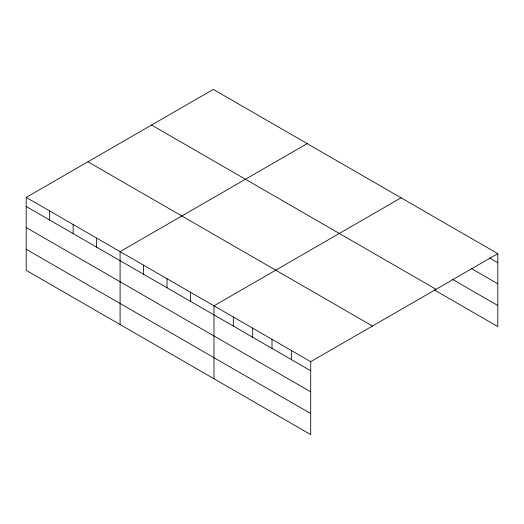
<?xml version="1.0" encoding="UTF-8"?>
<svg xmlns="http://www.w3.org/2000/svg" width="524" height="524" viewBox="0 0 524 524"><rect width="100%" height="100%" fill="white"/><g stroke="black" fill="none" stroke-linecap="round" stroke-linejoin="round"><path stroke-width="0.79" d="M310.706 391.821L310.706 361.671L26.2 197.417L26.2 270.345L310.706 434.599L310.706 391.821L26.2 227.56M434.232 289.883L497.8 326.583L497.8 253.655L213.294 89.401L26.2 197.417M307.182 143.602L120.088 251.618L120.088 324.546M401.07 197.81L213.975 305.826L213.975 378.754M310.706 361.671L497.8 253.655M489.508 257.946L497.8 262.734M471.541 268.642L497.8 283.805M452.199 279.187L497.8 305.512M151.554 125.046L436.06 289.3M87.94 161.772L372.446 326.026M26.2 206.489L310.706 370.75M26.2 249.273L310.706 413.528M291.357 350.504L291.357 359.582M272.015 339.336L272.015 348.408M252.666 328.168L252.666 337.24M233.318 316.994L233.318 326.072M190.5 292.274L190.5 301.352M167.032 278.722L167.032 287.8M143.556 265.17L143.556 274.248M96.612 238.073L96.612 247.145M73.144 224.521L73.144 233.593M49.669 210.969L49.669 220.041"/></g></svg>
